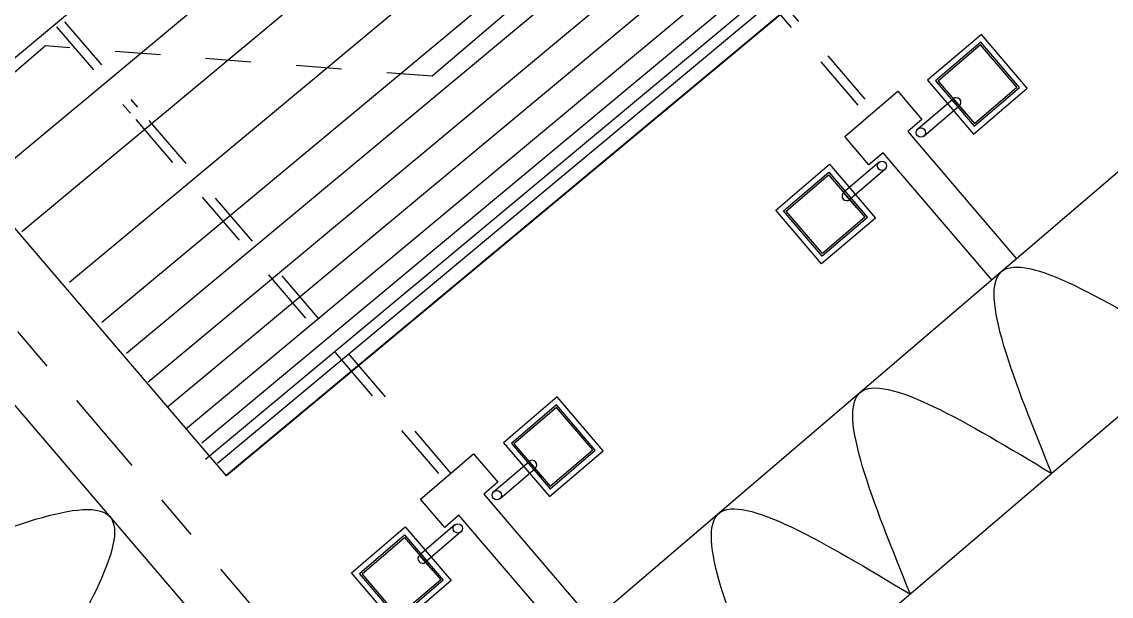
# Model space of a CAD drawing. Extents: x 268 to 383, y 668 to 793.
# Drawn here: x 365.455 to 367.852, y 770.708 to 771.971 of the extents above; entities that cross this region are included whole.
import ezdxf

# ---------------------------------------------------------------- set-up
doc = ezdxf.new("R2010")
doc.units = 0
doc.header["$LTSCALE"] = 0.5
doc.header["$MEASUREMENT"] = 0
for name, pattern in [('CENTER2', [1.125, 0.75, -0.125, 0.125, -0.125]), ('DASHDOTX2', [2, 1, -0.5, 0, -0.5]), ('DASHED2', [0.375, 0.25, -0.125]), ('HIDDEN', [0.375, 0.25, -0.125])]:
    doc.linetypes.add(name, pattern=pattern)
for name, color, linetype in [('2', 1, 'CONTINUOUS'), ('4', 3, 'CONTINUOUS'), ('6', 7, 'CONTINUOUS'), ('9', 1, 'DASHED2'), ('EJES', 6, 'CENTER2'), ('PROYECCIONES', 6, 'HIDDEN'), ('talud', 5, 'CONTINUOUS'), ('texturas', 6, 'CONTINUOUS'), ('TUBERIA', 7, 'DASHDOTX2'), ('tuberia_alumbrado', 3, 'DASHED2')]:
    doc.layers.add(name, color=color, linetype=linetype)

msp = doc.modelspace()

# ---------------------------------------------------------------- linework, layer by layer
at = {"layer": '2', "ltscale": 2}
for p, q in [((368.6557, 774.5706, -249.9372), (365.2563, 771.7396, -249.9372)), ((368.7765, 774.45, -249.9372), (365.377, 771.619, -249.9372)), ((368.8542, 774.3402, -249.9372), (365.4548, 771.5092, -249.9372)), ((368.9593, 774.2292, -249.9372), (365.5599, 771.3981, -249.9372)), ((369.0304, 774.1407, -249.9372), (365.631, 771.3096, -249.9372)), ((369.0844, 774.0728, -249.9372), (365.6849, 771.2418, -249.9372)), ((369.1321, 774.0095, -249.9372), (365.7327, 771.1785, -249.9372)), ((369.1744, 773.9541, -249.9372), (365.7749, 771.123, -249.9372)), ((369.2144, 773.9059, -249.9372), (365.8149, 771.0748, -249.9372)), ((369.2506, 773.8755, -249.9372), (365.8511, 771.0445, -249.9372)), ((369.2583, 773.8398, -249.9372), (365.8588, 771.0087, -249.9372)), ((369.2844, 773.8304, -249.9372), (365.885, 770.9994, -249.9372)), ((369.3082, 773.8066, -249.9372), (365.9049, 770.9724, -249.9372))]:
    msp.add_line(p, q, dxfattribs=at)
at = {"layer": '4', "elevation": -249.9372}
for points in [[(367.6434, 771.4501), (367.5889, 771.4036), (367.3496, 771.6835), (367.3185, 771.6569), (367.2653, 771.7191), (367.3819, 771.8189), (367.4351, 771.7566), (367.404, 771.73), (367.6434, 771.4501)], [(366.7102, 770.6523), (366.6558, 770.6058), (366.4165, 770.8857), (366.3854, 770.8591), (366.3322, 770.9213), (366.4488, 771.021), (366.502, 770.9588), (366.4709, 770.9322), (366.7102, 770.6523)]]:
    msp.add_lwpolyline(points, dxfattribs=at)
at = {"layer": '6', "ltscale": 2}
for p, q in [((365.9049, 770.9724, -249.9372), (362.8026, 774.6009, -249.9372)), ((369.3044, 773.8044, -249.9372), (365.9046, 770.9736, -249.9372))]:
    msp.add_line(p, q, dxfattribs=at)
at = {"layer": '9', "ltscale": 0.8}
msp.add_line((366.3577, 771.8517, -249.9372), (365.5067, 771.9182, -249.9372), dxfattribs=at)
at = {"layer": 'EJES', "ltscale": 0.5}
msp.add_line((364.9413, 771.879, -249.9372), (366.5532, 769.9937, -249.9372), dxfattribs=at)
at = {"layer": 'PROYECCIONES'}
for p, q in [((364.6714, 772.9976, -249.9372), (365.7094, 771.7836, -249.9372)), ((364.6538, 772.9867, -249.9372), (365.6938, 771.7703, -249.9372)), ((366.7896, 772.4094, -249.9372), (367.3314, 771.7756, -249.9372)), ((366.774, 772.3961, -249.9372), (367.3158, 771.7623, -249.9372)), ((365.7054, 771.7567, -249.9372), (366.3827, 770.9645, -249.9372)), ((365.7342, 771.7545, -249.9372), (366.3983, 770.9778, -249.9372))]:
    msp.add_line(p, q, dxfattribs=at)
at = {"layer": 'talud'}
for p, q in [((369.8083, 773.3011, -249.9372), (366.2106, 770.2251, -249.9372)), ((370.3853, 773.256, -249.9372), (366.1655, 769.6482, -249.9372)), ((365.3763, 771.201, -249.9372), (366.2106, 770.2251, -249.9372))]:
    msp.add_line(p, q, dxfattribs=at)
at = {"layer": 'texturas', "color": 1}
for p, q in [((368.2531, 773.4722, -249.9372), (366.3577, 771.8517, -249.9372)), ((365.5067, 771.9182, -249.9372), (364.9429, 771.4363, -249.9372))]:
    msp.add_line(p, q, dxfattribs=at)
at = {"layer": 'texturas'}
for points in [[(367.7207, 770.9778, -249.9372), (367.6103, 771.4219, -249.9372), (368.0318, 771.2438, -249.9372)], [(367.4097, 770.7119, -249.9372), (367.2993, 771.1559, -249.9372), (367.7207, 770.9778, -249.9372)], [(365.2048, 770.7718, -249.9372), (365.6488, 770.8822, -249.9372), (365.4708, 770.4608, -249.9372)], [(367.0987, 770.446, -249.9372), (366.9882, 770.89, -249.9372), (367.4097, 770.7119, -249.9372)]]:
    msp.add_spline(points, degree=3, dxfattribs=at)
at = {"layer": 'TUBERIA', "color": 1}
for p, q in [((367.4262, 771.7356, -249.9372), (367.504, 771.8021, -249.9372)), ((367.5329, 771.7682, -249.9372), (367.504, 771.8021, -249.9372)), ((367.4395, 771.72, -249.9372), (367.5173, 771.7865, -249.9372)), ((367.3407, 771.6624, -249.9372), (367.2629, 771.596, -249.9372)), ((367.354, 771.6469, -249.9372), (367.2762, 771.5804, -249.9372)), ((367.2919, 771.5621, -249.9372), (367.2629, 771.596, -249.9372)), ((366.4931, 770.9378, -249.9372), (366.5709, 771.0042, -249.9372)), ((366.5064, 770.9222, -249.9372), (366.5842, 770.9887, -249.9372)), ((366.5998, 770.9704, -249.9372), (366.5709, 771.0042, -249.9372)), ((366.4076, 770.8646, -249.9372), (366.3298, 770.7981, -249.9372)), ((366.4209, 770.8491, -249.9372), (366.3431, 770.7826, -249.9372)), ((366.3587, 770.7643, -249.9372), (366.3298, 770.7981, -249.9372))]:
    msp.add_line(p, q, dxfattribs=at)
at = {"layer": 'TUBERIA', "color": 1, "elevation": -249.9372}
for points in [[(367.4477, 771.8427), (367.5487, 771.7245), (367.6669, 771.8256), (367.5659, 771.9438)], [(367.465, 771.8414), (367.5501, 771.7419), (367.6496, 771.827), (367.5645, 771.9265)], [(367.4707, 771.8409), (367.5505, 771.7476), (367.6438, 771.8274), (367.5641, 771.9207)], [(367.2315, 771.6579), (367.3326, 771.5397), (367.2144, 771.4387), (367.1133, 771.5569)], [(367.2301, 771.6406), (367.3152, 771.5411), (367.2157, 771.456), (367.1306, 771.5555)], [(367.2297, 771.6348), (367.3095, 771.5415), (367.2162, 771.4617), (367.1364, 771.5551)], [(366.5145, 771.0449), (366.6156, 770.9267), (366.7338, 771.0278), (366.6327, 771.146)], [(366.5319, 771.0436), (366.617, 770.944), (366.7165, 771.0291), (366.6314, 771.1287)], [(366.5376, 771.0431), (366.6174, 770.9498), (366.7107, 771.0296), (366.6309, 771.1229)], [(366.2984, 770.8601), (366.3994, 770.7419), (366.2812, 770.6409), (366.1802, 770.759)], [(366.297, 770.8428), (366.3821, 770.7433), (366.2826, 770.6582), (366.1975, 770.7577)], [(366.2966, 770.837), (366.3763, 770.7437), (366.283, 770.6639), (366.2033, 770.7572)]]:
    msp.add_lwpolyline(points, close=True, dxfattribs=at)
at = {"layer": 'TUBERIA', "color": 1, "linetype": 'Continuous'}
for centre in [(367.4329, 771.7278, -249.9372), (367.3473, 771.6547, -249.9372), (366.4998, 770.93, -249.9372), (366.4142, 770.8569, -249.9372)]:
    msp.add_circle(centre, 0.0102, dxfattribs=at)
for centre, start, end in [((367.5106, 771.7943, -249.9372), 310.53, 130.53), ((367.2696, 771.5882, -249.9372), 130.53, 310.53), ((366.5775, 770.9965, -249.9372), 310.53, 130.53), ((366.3365, 770.7904, -249.9372), 130.53, 310.53)]:
    msp.add_arc(centre, 0.0102, start, end, dxfattribs=at)
at = {"layer": 'tuberia_alumbrado', "ltscale": 10}
msp.add_circle((367.8806, 778.4437), 14.8581, dxfattribs=at)

doc.saveas('drawing.dxf')
